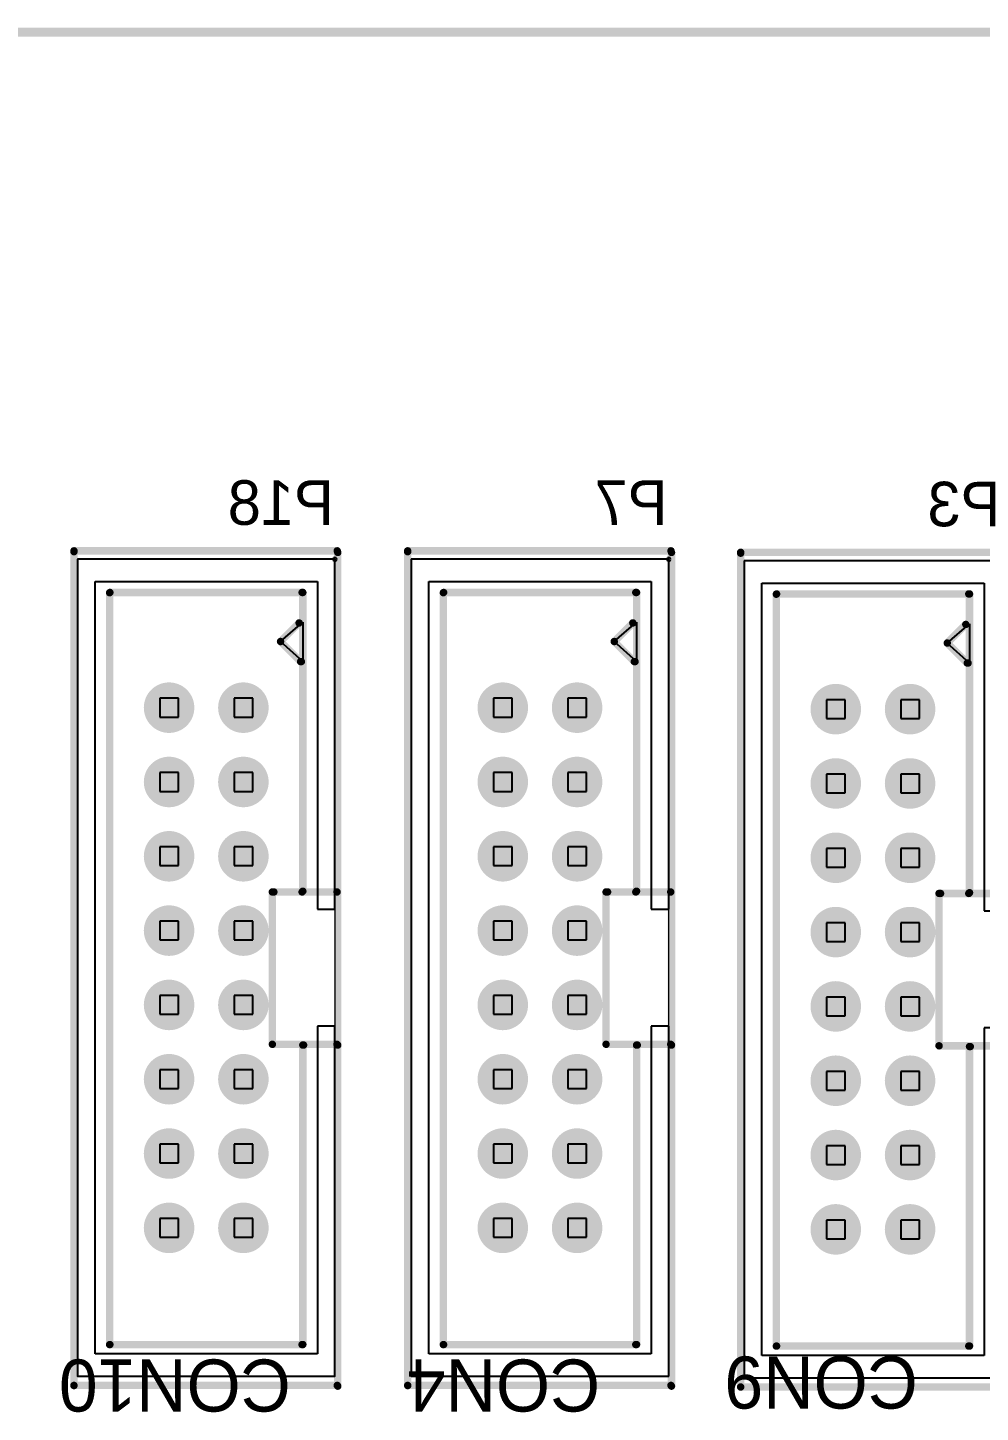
# Model space of a CAD drawing. Extents: x 11.69 to 17.18, y 4.05 to 12.26.
# Drawn here: x 13.088 to 14.37, y 10.393 to 12.256 of the extents above; entities that cross this region are included whole.
import ezdxf

# ---------------------------------------------------------------- set-up
doc = ezdxf.new("R2010")
doc.units = 0
doc.layers.get('0').update_dxf_attribs({"linetype": 'CONTINUOUS'})
for name, color, linetype in [('BOTTOMLAYER', 5, 'CONTINUOUS'), ('BOTTOMOVERLAY', 54, 'CONTINUOUS'), ('BOTTOMSOLDER', 6, 'CONTINUOUS'), ('MECHANICAL1', 6, 'CONTINUOUS'), ('MECHANICAL15', 56, 'CONTINUOUS'), ('MECHANICAL2', 216, 'CONTINUOUS'), ('MECHANICAL6', 56, 'CONTINUOUS'), ('MECHANICAL8', 56, 'CONTINUOUS'), ('MECHANICAL9', 56, 'CONTINUOUS'), ('MULTILAYER', 9, 'CONTINUOUS'), ('TOPLAYER', 1, 'CONTINUOUS'), ('TOPSOLDER', 216, 'CONTINUOUS')]:
    doc.layers.add(name, color=color, linetype=linetype)

# ---------------------------------------------------------------- blocks, each defined once
blk = doc.blocks.new('IDC_TH_16P_P2_54_C3406_B_3')
at = {"layer": 'BOTTOMLAYER', "const_width": 0.03}
for points in [[(-0.365, 0.05, 1), (-0.335, 0.05, 1)], [(-0.265, 0.05, 1), (-0.235, 0.05, 1)], [(-0.165, 0.05, 1), (-0.135, 0.05, 1)], [(-0.065, 0.05, 1), (-0.035, 0.05, 1)], [(0.035, 0.05, 1), (0.065, 0.05, 1)], [(0.135, 0.05, 1), (0.165, 0.05, 1)], [(0.235, 0.05, 1), (0.265, 0.05, 1)], [(0.335, 0.05, 1), (0.365, 0.05, 1)], [(-0.365, -0.05, 1), (-0.335, -0.05, 1)], [(-0.265, -0.05, 1), (-0.235, -0.05, 1)], [(-0.165, -0.05, 1), (-0.135, -0.05, 1)], [(-0.065, -0.05, 1), (-0.035, -0.05, 1)], [(0.035, -0.05, 1), (0.065, -0.05, 1)], [(0.135, -0.05, 1), (0.165, -0.05, 1)], [(0.235, -0.05, 1), (0.265, -0.05, 1)], [(0.335, -0.05, 1), (0.365, -0.05, 1)]]:
    blk.add_lwpolyline(points, format="xyb", close=True, dxfattribs=at)
at = {"layer": 'BOTTOMOVERLAY', "const_width": 0.01}
for points in [[(-0.561, -0.178), (-0.561, 0.17633)], [(0.56299, 0.177), (-0.5589, 0.177)], [(-0.102, 0.091), (-0.102, 0.176)], [(0.103, 0.176), (0.104, 0.177)], [(0.103, 0.089), (0.103, 0.176)], [(0.562, -0.178), (0.562, 0.17633)], [(-0.103, 0.13), (-0.505, 0.13)], [(-0.505, -0.12966), (-0.505, 0.129)], [(-0.439, 0.1), (-0.412, 0.127)], [(-0.412, 0.127), (-0.412, 0.128)], [(-0.102, 0.129), (-0.103, 0.13)], [(0.104, 0.13), (0.104, 0.131)], [(0.507, 0.13), (0.104, 0.13)], [(0.507, -0.12966), (0.507, 0.129)], [(-0.439, 0.1), (-0.464, 0.125)], [(0.103, 0.089), (-0.102, 0.089)], [(0.50709, -0.13), (-0.50466, -0.13)], [(0.5622, -0.178), (-0.5599, -0.178)]]:
    blk.add_lwpolyline(points, dxfattribs=at)
at = {"layer": 'BOTTOMOVERLAY', "const_width": 0.005}
for points in [[(-0.5635, 0.17633, 1), (-0.5585, 0.17633, 1)], [(-0.5614, 0.177, 1), (-0.5564, 0.177, 1)], [(-0.1045, 0.176, 1), (-0.0995, 0.176, 1)], [(0.1005, 0.176, 1), (0.1055, 0.176, 1)], [(0.1005, 0.176, 1), (0.1055, 0.176, 1)], [(0.1015, 0.177, 1), (0.1065, 0.177, 1)], [(0.5595, 0.17633, 1), (0.5645, 0.17633, 1)], [(0.56049, 0.177, 1), (0.56549, 0.177, 1)], [(-0.5075, 0.13, 1), (-0.5025, 0.13, 1)], [(-0.5075, 0.129, 1), (-0.5025, 0.129, 1)], [(-0.4145, 0.128, 1), (-0.4095, 0.128, 1)], [(-0.4145, 0.127, 1), (-0.4095, 0.127, 1)], [(-0.4145, 0.127, 1), (-0.4095, 0.127, 1)], [(-0.1055, 0.13, 1), (-0.1005, 0.13, 1)], [(-0.1055, 0.13, 1), (-0.1005, 0.13, 1)], [(-0.1045, 0.129, 1), (-0.0995, 0.129, 1)], [(0.1015, 0.131, 1), (0.1065, 0.131, 1)], [(0.1015, 0.13, 1), (0.1065, 0.13, 1)], [(0.1015, 0.13, 1), (0.1065, 0.13, 1)], [(0.5045, 0.13, 1), (0.5095, 0.13, 1)], [(0.5045, 0.129, 1), (0.5095, 0.129, 1)], [(-0.4665, 0.125, 1), (-0.4615, 0.125, 1)], [(-0.4415, 0.1, 1), (-0.4365, 0.1, 1)], [(-0.4415, 0.1, 1), (-0.4365, 0.1, 1)], [(-0.1045, 0.091, 1), (-0.0995, 0.091, 1)], [(-0.1045, 0.089, 1), (-0.0995, 0.089, 1)], [(0.1005, 0.089, 1), (0.1055, 0.089, 1)], [(0.1005, 0.089, 1), (0.1055, 0.089, 1)], [(-0.5075, -0.12966, 1), (-0.5025, -0.12966, 1)], [(-0.50716, -0.13, 1), (-0.50216, -0.13, 1)], [(0.5045, -0.12966, 1), (0.5095, -0.12966, 1)], [(0.50459, -0.13, 1), (0.50959, -0.13, 1)], [(-0.5635, -0.178, 1), (-0.5585, -0.178, 1)], [(-0.5624, -0.178, 1), (-0.5574, -0.178, 1)], [(0.5595, -0.178, 1), (0.5645, -0.178, 1)], [(0.5597, -0.178, 1), (0.5647, -0.178, 1)]]:
    blk.add_lwpolyline(points, format="xyb", close=True, dxfattribs=at)
at = {"layer": 'BOTTOMSOLDER', "const_width": 0.034}
for points in [[(-0.367, 0.05, 1), (-0.333, 0.05, 1)], [(-0.267, 0.05, 1), (-0.233, 0.05, 1)], [(-0.167, 0.05, 1), (-0.133, 0.05, 1)], [(-0.067, 0.05, 1), (-0.033, 0.05, 1)], [(0.033, 0.05, 1), (0.067, 0.05, 1)], [(0.133, 0.05, 1), (0.167, 0.05, 1)], [(0.233, 0.05, 1), (0.267, 0.05, 1)], [(0.333, 0.05, 1), (0.367, 0.05, 1)], [(-0.367, -0.05, 1), (-0.333, -0.05, 1)], [(-0.267, -0.05, 1), (-0.233, -0.05, 1)], [(-0.167, -0.05, 1), (-0.133, -0.05, 1)], [(-0.067, -0.05, 1), (-0.033, -0.05, 1)], [(0.033, -0.05, 1), (0.067, -0.05, 1)], [(0.133, -0.05, 1), (0.167, -0.05, 1)], [(0.233, -0.05, 1), (0.267, -0.05, 1)], [(0.333, -0.05, 1), (0.367, -0.05, 1)]]:
    blk.add_lwpolyline(points, format="xyb", close=True, dxfattribs=at)
at = {"layer": 'MECHANICAL2'}
for p, q in [((-0.07874, 0.173228), (-0.549605, 0.173228)), ((-0.549605, 0.173228), (-0.549605, -0.173228)), ((-0.07874, 0.149606), (-0.07874, 0.173228)), ((0.549605, 0.173228), (0.07874, 0.173228)), ((0.07874, 0.173228), (0.07874, 0.149606)), ((0.549605, -0.173228), (0.549605, 0.173228)), ((-0.519685, -0.149606), (-0.519685, 0.149606)), ((-0.519685, 0.149606), (-0.07874, 0.149606)), ((0.07874, 0.149606), (0.519685, 0.149606)), ((0.519685, 0.149606), (0.519685, -0.149606)), ((-0.439, 0.1), (-0.465, 0.13)), ((-0.465, 0.13), (-0.412, 0.13)), ((-0.412, 0.13), (-0.439, 0.1)), ((0.519685, -0.149606), (-0.519685, -0.149606)), ((-0.549605, -0.173228), (0.549605, -0.173228))]:
    blk.add_line(p, q, dxfattribs=at)
at = {"layer": 'MECHANICAL6', "const_width": 0.002}
for points in [[(0.549607, 0.173229), (-0.549606, 0.173229)], [(-0.549606, -0.173228), (-0.549606, 0.173229)], [(0.549607, -0.173228), (0.549607, 0.173229)], [(0.549607, -0.173228), (-0.549606, -0.173228)]]:
    blk.add_lwpolyline(points, dxfattribs=at)
at = {"layer": 'MECHANICAL6', "const_width": 0.001}
for points in [[(-0.550106, 0.173229, 1), (-0.549106, 0.173229, 1)], [(-0.550106, 0.173229, 1), (-0.549106, 0.173229, 1)], [(0.549107, 0.173229, 1), (0.550107, 0.173229, 1)], [(0.549107, 0.173229, 1), (0.550107, 0.173229, 1)], [(-0.550106, -0.173228, 1), (-0.549106, -0.173228, 1)], [(-0.550106, -0.173228, 1), (-0.549106, -0.173228, 1)], [(0.549107, -0.173228, 1), (0.550107, -0.173228, 1)], [(0.549107, -0.173228, 1), (0.550107, -0.173228, 1)]]:
    blk.add_lwpolyline(points, format="xyb", close=True, dxfattribs=at)
at = {"layer": 'MECHANICAL8'}
for p, q in [((-0.551417, 0.175037), (-0.552165, 0.17323)), ((-0.552165, 0.17323), (-0.552165, 0.17323)), ((-0.552165, 0.17323), (-0.551417, 0.171423)), ((-0.54961, 0.175786), (-0.551417, 0.175037)), ((-0.551417, 0.171423), (-0.54961, 0.170675)), ((-0.547803, 0.175037), (-0.54961, 0.175786)), ((-0.54961, 0.170675), (-0.547803, 0.171423)), ((-0.547054, 0.17323), (-0.547803, 0.175037)), ((-0.547803, 0.171423), (-0.547054, 0.17323)), ((-0.547054, 0.17323), (-0.547054, 0.17323))]:
    blk.add_line(p, q, dxfattribs=at)
at = {"layer": 'MECHANICAL9'}
for p, q in [((-0.362598, 0.062598), (-0.362598, 0.037402)), ((-0.337402, 0.062598), (-0.362598, 0.062598)), ((-0.337402, 0.037402), (-0.337402, 0.062598)), ((-0.262598, 0.062598), (-0.262598, 0.037402)), ((-0.237402, 0.062598), (-0.262598, 0.062598)), ((-0.237402, 0.037402), (-0.237402, 0.062598)), ((-0.162598, 0.062598), (-0.162598, 0.037402)), ((-0.137402, 0.062598), (-0.162598, 0.062598)), ((-0.137402, 0.037402), (-0.137402, 0.062598)), ((-0.062598, 0.062598), (-0.062598, 0.037402)), ((-0.037402, 0.062598), (-0.062598, 0.062598)), ((-0.037402, 0.037402), (-0.037402, 0.062598)), ((0.037402, 0.062598), (0.037402, 0.037402)), ((0.062598, 0.062598), (0.037402, 0.062598)), ((0.062598, 0.037402), (0.062598, 0.062598)), ((0.137402, 0.062598), (0.137402, 0.037402)), ((0.162598, 0.062598), (0.137402, 0.062598)), ((0.162598, 0.037402), (0.162598, 0.062598)), ((0.237402, 0.062598), (0.237402, 0.037402)), ((0.262598, 0.062598), (0.237402, 0.062598)), ((0.262598, 0.037402), (0.262598, 0.062598)), ((0.337402, 0.062598), (0.337402, 0.037402)), ((0.362598, 0.062598), (0.337402, 0.062598)), ((0.362598, 0.037402), (0.362598, 0.062598)), ((-0.362598, 0.037402), (-0.337402, 0.037402)), ((-0.262598, 0.037402), (-0.237402, 0.037402)), ((-0.162598, 0.037402), (-0.137402, 0.037402)), ((-0.062598, 0.037402), (-0.037402, 0.037402)), ((0.037402, 0.037402), (0.062598, 0.037402)), ((0.137402, 0.037402), (0.162598, 0.037402)), ((0.237402, 0.037402), (0.262598, 0.037402)), ((0.337402, 0.037402), (0.362598, 0.037402)), ((-0.362598, -0.037402), (-0.362598, -0.062598)), ((-0.337402, -0.037402), (-0.362598, -0.037402)), ((-0.337402, -0.062598), (-0.337402, -0.037402)), ((-0.262598, -0.037402), (-0.262598, -0.062598)), ((-0.237402, -0.037402), (-0.262598, -0.037402)), ((-0.237402, -0.062598), (-0.237402, -0.037402)), ((-0.162598, -0.037402), (-0.162598, -0.062598)), ((-0.137402, -0.037402), (-0.162598, -0.037402)), ((-0.137402, -0.062598), (-0.137402, -0.037402)), ((-0.062598, -0.037402), (-0.062598, -0.062598)), ((-0.037402, -0.037402), (-0.062598, -0.037402)), ((-0.037402, -0.062598), (-0.037402, -0.037402)), ((0.037402, -0.037402), (0.037402, -0.062598)), ((0.062598, -0.037402), (0.037402, -0.037402)), ((0.062598, -0.062598), (0.062598, -0.037402)), ((0.137402, -0.037402), (0.137402, -0.062598)), ((0.162598, -0.037402), (0.137402, -0.037402)), ((0.162598, -0.062598), (0.162598, -0.037402)), ((0.237402, -0.037402), (0.237402, -0.062598)), ((0.262598, -0.037402), (0.237402, -0.037402)), ((0.262598, -0.062598), (0.262598, -0.037402)), ((0.337402, -0.037402), (0.337402, -0.062598)), ((0.362598, -0.037402), (0.337402, -0.037402)), ((0.362598, -0.062598), (0.362598, -0.037402)), ((-0.362598, -0.062598), (-0.337402, -0.062598)), ((-0.262598, -0.062598), (-0.237402, -0.062598)), ((-0.162598, -0.062598), (-0.137402, -0.062598)), ((-0.062598, -0.062598), (-0.037402, -0.062598)), ((0.037402, -0.062598), (0.062598, -0.062598)), ((0.137402, -0.062598), (0.162598, -0.062598)), ((0.237402, -0.062598), (0.262598, -0.062598)), ((0.337402, -0.062598), (0.362598, -0.062598))]:
    blk.add_line(p, q, dxfattribs=at)
at = {"layer": 'MULTILAYER', "const_width": 0.03}
for points in [[(-0.365, 0.05, 1), (-0.335, 0.05, 1)], [(-0.265, 0.05, 1), (-0.235, 0.05, 1)], [(-0.165, 0.05, 1), (-0.135, 0.05, 1)], [(-0.065, 0.05, 1), (-0.035, 0.05, 1)], [(0.035, 0.05, 1), (0.065, 0.05, 1)], [(0.135, 0.05, 1), (0.165, 0.05, 1)], [(0.235, 0.05, 1), (0.265, 0.05, 1)], [(0.335, 0.05, 1), (0.365, 0.05, 1)], [(-0.365, -0.05, 1), (-0.335, -0.05, 1)], [(-0.265, -0.05, 1), (-0.235, -0.05, 1)], [(-0.165, -0.05, 1), (-0.135, -0.05, 1)], [(-0.065, -0.05, 1), (-0.035, -0.05, 1)], [(0.035, -0.05, 1), (0.065, -0.05, 1)], [(0.135, -0.05, 1), (0.165, -0.05, 1)], [(0.235, -0.05, 1), (0.265, -0.05, 1)], [(0.335, -0.05, 1), (0.365, -0.05, 1)]]:
    blk.add_lwpolyline(points, format="xyb", close=True, dxfattribs=at)
at = {"layer": 'TOPLAYER', "const_width": 0.03}
for points in [[(-0.365, 0.05, 1), (-0.335, 0.05, 1)], [(-0.265, 0.05, 1), (-0.235, 0.05, 1)], [(-0.165, 0.05, 1), (-0.135, 0.05, 1)], [(-0.065, 0.05, 1), (-0.035, 0.05, 1)], [(0.035, 0.05, 1), (0.065, 0.05, 1)], [(0.135, 0.05, 1), (0.165, 0.05, 1)], [(0.235, 0.05, 1), (0.265, 0.05, 1)], [(0.335, 0.05, 1), (0.365, 0.05, 1)], [(-0.365, -0.05, 1), (-0.335, -0.05, 1)], [(-0.265, -0.05, 1), (-0.235, -0.05, 1)], [(-0.165, -0.05, 1), (-0.135, -0.05, 1)], [(-0.065, -0.05, 1), (-0.035, -0.05, 1)], [(0.035, -0.05, 1), (0.065, -0.05, 1)], [(0.135, -0.05, 1), (0.165, -0.05, 1)], [(0.235, -0.05, 1), (0.265, -0.05, 1)], [(0.335, -0.05, 1), (0.365, -0.05, 1)]]:
    blk.add_lwpolyline(points, format="xyb", close=True, dxfattribs=at)
at = {"layer": 'TOPSOLDER', "const_width": 0.034}
for points in [[(-0.367, 0.05, 1), (-0.333, 0.05, 1)], [(-0.267, 0.05, 1), (-0.233, 0.05, 1)], [(-0.167, 0.05, 1), (-0.133, 0.05, 1)], [(-0.067, 0.05, 1), (-0.033, 0.05, 1)], [(0.033, 0.05, 1), (0.067, 0.05, 1)], [(0.133, 0.05, 1), (0.167, 0.05, 1)], [(0.233, 0.05, 1), (0.267, 0.05, 1)], [(0.333, 0.05, 1), (0.367, 0.05, 1)], [(-0.367, -0.05, 1), (-0.333, -0.05, 1)], [(-0.267, -0.05, 1), (-0.233, -0.05, 1)], [(-0.167, -0.05, 1), (-0.133, -0.05, 1)], [(-0.067, -0.05, 1), (-0.033, -0.05, 1)], [(0.033, -0.05, 1), (0.067, -0.05, 1)], [(0.133, -0.05, 1), (0.167, -0.05, 1)], [(0.233, -0.05, 1), (0.267, -0.05, 1)], [(0.333, -0.05, 1), (0.367, -0.05, 1)]]:
    blk.add_lwpolyline(points, format="xyb", close=True, dxfattribs=at)
blk = doc.blocks.new('IDC_TH_16P_P2_54_C3406_B_7')
at = {"layer": 'BOTTOMLAYER', "const_width": 0.03}
for points in [[(-0.365, 0.05, 1), (-0.335, 0.05, 1)], [(-0.265, 0.05, 1), (-0.235, 0.05, 1)], [(-0.165, 0.05, 1), (-0.135, 0.05, 1)], [(-0.065, 0.05, 1), (-0.035, 0.05, 1)], [(0.035, 0.05, 1), (0.065, 0.05, 1)], [(0.135, 0.05, 1), (0.165, 0.05, 1)], [(0.235, 0.05, 1), (0.265, 0.05, 1)], [(0.335, 0.05, 1), (0.365, 0.05, 1)], [(-0.365, -0.05, 1), (-0.335, -0.05, 1)], [(-0.265, -0.05, 1), (-0.235, -0.05, 1)], [(-0.165, -0.05, 1), (-0.135, -0.05, 1)], [(-0.065, -0.05, 1), (-0.035, -0.05, 1)], [(0.035, -0.05, 1), (0.065, -0.05, 1)], [(0.135, -0.05, 1), (0.165, -0.05, 1)], [(0.235, -0.05, 1), (0.265, -0.05, 1)], [(0.335, -0.05, 1), (0.365, -0.05, 1)]]:
    blk.add_lwpolyline(points, format="xyb", close=True, dxfattribs=at)
at = {"layer": 'BOTTOMOVERLAY', "const_width": 0.01}
for points in [[(-0.561, -0.178), (-0.561, 0.17633)], [(0.56299, 0.177), (-0.5589, 0.177)], [(-0.102, 0.091), (-0.102, 0.176)], [(0.103, 0.176), (0.104, 0.177)], [(0.103, 0.089), (0.103, 0.176)], [(0.562, -0.178), (0.562, 0.17633)], [(-0.103, 0.13), (-0.505, 0.13)], [(-0.505, -0.12966), (-0.505, 0.129)], [(-0.439, 0.1), (-0.412, 0.127)], [(-0.412, 0.127), (-0.412, 0.128)], [(-0.102, 0.129), (-0.103, 0.13)], [(0.104, 0.13), (0.104, 0.131)], [(0.507, 0.13), (0.104, 0.13)], [(0.507, -0.12966), (0.507, 0.129)], [(-0.439, 0.1), (-0.464, 0.125)], [(0.103, 0.089), (-0.102, 0.089)], [(0.50709, -0.13), (-0.50466, -0.13)], [(0.5622, -0.178), (-0.5599, -0.178)]]:
    blk.add_lwpolyline(points, dxfattribs=at)
at = {"layer": 'BOTTOMOVERLAY', "const_width": 0.005}
for points in [[(-0.5635, 0.17633, 1), (-0.5585, 0.17633, 1)], [(-0.5614, 0.177, 1), (-0.5564, 0.177, 1)], [(-0.1045, 0.176, 1), (-0.0995, 0.176, 1)], [(0.1005, 0.176, 1), (0.1055, 0.176, 1)], [(0.1005, 0.176, 1), (0.1055, 0.176, 1)], [(0.1015, 0.177, 1), (0.1065, 0.177, 1)], [(0.5595, 0.17633, 1), (0.5645, 0.17633, 1)], [(0.56049, 0.177, 1), (0.56549, 0.177, 1)], [(-0.5075, 0.13, 1), (-0.5025, 0.13, 1)], [(-0.5075, 0.129, 1), (-0.5025, 0.129, 1)], [(-0.4145, 0.128, 1), (-0.4095, 0.128, 1)], [(-0.4145, 0.127, 1), (-0.4095, 0.127, 1)], [(-0.4145, 0.127, 1), (-0.4095, 0.127, 1)], [(-0.1055, 0.13, 1), (-0.1005, 0.13, 1)], [(-0.1055, 0.13, 1), (-0.1005, 0.13, 1)], [(-0.1045, 0.129, 1), (-0.0995, 0.129, 1)], [(0.1015, 0.131, 1), (0.1065, 0.131, 1)], [(0.1015, 0.13, 1), (0.1065, 0.13, 1)], [(0.1015, 0.13, 1), (0.1065, 0.13, 1)], [(0.5045, 0.13, 1), (0.5095, 0.13, 1)], [(0.5045, 0.129, 1), (0.5095, 0.129, 1)], [(-0.4665, 0.125, 1), (-0.4615, 0.125, 1)], [(-0.4415, 0.1, 1), (-0.4365, 0.1, 1)], [(-0.4415, 0.1, 1), (-0.4365, 0.1, 1)], [(-0.1045, 0.091, 1), (-0.0995, 0.091, 1)], [(-0.1045, 0.089, 1), (-0.0995, 0.089, 1)], [(0.1005, 0.089, 1), (0.1055, 0.089, 1)], [(0.1005, 0.089, 1), (0.1055, 0.089, 1)], [(-0.5075, -0.12966, 1), (-0.5025, -0.12966, 1)], [(-0.50716, -0.13, 1), (-0.50216, -0.13, 1)], [(0.5045, -0.12966, 1), (0.5095, -0.12966, 1)], [(0.50459, -0.13, 1), (0.50959, -0.13, 1)], [(-0.5635, -0.178, 1), (-0.5585, -0.178, 1)], [(-0.5624, -0.178, 1), (-0.5574, -0.178, 1)], [(0.5595, -0.178, 1), (0.5645, -0.178, 1)], [(0.5597, -0.178, 1), (0.5647, -0.178, 1)]]:
    blk.add_lwpolyline(points, format="xyb", close=True, dxfattribs=at)
at = {"layer": 'BOTTOMSOLDER', "const_width": 0.034}
for points in [[(-0.367, 0.05, 1), (-0.333, 0.05, 1)], [(-0.267, 0.05, 1), (-0.233, 0.05, 1)], [(-0.167, 0.05, 1), (-0.133, 0.05, 1)], [(-0.067, 0.05, 1), (-0.033, 0.05, 1)], [(0.033, 0.05, 1), (0.067, 0.05, 1)], [(0.133, 0.05, 1), (0.167, 0.05, 1)], [(0.233, 0.05, 1), (0.267, 0.05, 1)], [(0.333, 0.05, 1), (0.367, 0.05, 1)], [(-0.367, -0.05, 1), (-0.333, -0.05, 1)], [(-0.267, -0.05, 1), (-0.233, -0.05, 1)], [(-0.167, -0.05, 1), (-0.133, -0.05, 1)], [(-0.067, -0.05, 1), (-0.033, -0.05, 1)], [(0.033, -0.05, 1), (0.067, -0.05, 1)], [(0.133, -0.05, 1), (0.167, -0.05, 1)], [(0.233, -0.05, 1), (0.267, -0.05, 1)], [(0.333, -0.05, 1), (0.367, -0.05, 1)]]:
    blk.add_lwpolyline(points, format="xyb", close=True, dxfattribs=at)
at = {"layer": 'MECHANICAL2'}
for p, q in [((-0.07874, 0.173228), (-0.549605, 0.173228)), ((-0.549605, 0.173228), (-0.549605, -0.173228)), ((-0.07874, 0.149606), (-0.07874, 0.173228)), ((0.549605, 0.173228), (0.07874, 0.173228)), ((0.07874, 0.173228), (0.07874, 0.149606)), ((0.549605, -0.173228), (0.549605, 0.173228)), ((-0.519685, -0.149606), (-0.519685, 0.149606)), ((-0.519685, 0.149606), (-0.07874, 0.149606)), ((0.07874, 0.149606), (0.519685, 0.149606)), ((0.519685, 0.149606), (0.519685, -0.149606)), ((-0.439, 0.1), (-0.465, 0.13)), ((-0.465, 0.13), (-0.412, 0.13)), ((-0.412, 0.13), (-0.439, 0.1)), ((0.519685, -0.149606), (-0.519685, -0.149606)), ((-0.549605, -0.173228), (0.549605, -0.173228))]:
    blk.add_line(p, q, dxfattribs=at)
at = {"layer": 'MECHANICAL6', "const_width": 0.002}
for points in [[(0.549607, 0.173229), (-0.549606, 0.173229)], [(-0.549606, -0.173228), (-0.549606, 0.173229)], [(0.549607, -0.173228), (0.549607, 0.173229)], [(0.549607, -0.173228), (-0.549606, -0.173228)]]:
    blk.add_lwpolyline(points, dxfattribs=at)
at = {"layer": 'MECHANICAL6', "const_width": 0.001}
for points in [[(-0.550106, 0.173229, 1), (-0.549106, 0.173229, 1)], [(-0.550106, 0.173229, 1), (-0.549106, 0.173229, 1)], [(0.549107, 0.173229, 1), (0.550107, 0.173229, 1)], [(0.549107, 0.173229, 1), (0.550107, 0.173229, 1)], [(-0.550106, -0.173228, 1), (-0.549106, -0.173228, 1)], [(-0.550106, -0.173228, 1), (-0.549106, -0.173228, 1)], [(0.549107, -0.173228, 1), (0.550107, -0.173228, 1)], [(0.549107, -0.173228, 1), (0.550107, -0.173228, 1)]]:
    blk.add_lwpolyline(points, format="xyb", close=True, dxfattribs=at)
at = {"layer": 'MECHANICAL8'}
for p, q in [((-0.551417, 0.175037), (-0.552165, 0.17323)), ((-0.552165, 0.17323), (-0.552165, 0.17323)), ((-0.552165, 0.17323), (-0.551417, 0.171423)), ((-0.54961, 0.175786), (-0.551417, 0.175037)), ((-0.551417, 0.171423), (-0.54961, 0.170675)), ((-0.547803, 0.175037), (-0.54961, 0.175786)), ((-0.54961, 0.170675), (-0.547803, 0.171423)), ((-0.547054, 0.17323), (-0.547803, 0.175037)), ((-0.547803, 0.171423), (-0.547054, 0.17323)), ((-0.547054, 0.17323), (-0.547054, 0.17323))]:
    blk.add_line(p, q, dxfattribs=at)
at = {"layer": 'MECHANICAL9'}
for p, q in [((-0.362598, 0.062598), (-0.362598, 0.037402)), ((-0.337402, 0.062598), (-0.362598, 0.062598)), ((-0.337402, 0.037402), (-0.337402, 0.062598)), ((-0.262598, 0.062598), (-0.262598, 0.037402)), ((-0.237402, 0.062598), (-0.262598, 0.062598)), ((-0.237402, 0.037402), (-0.237402, 0.062598)), ((-0.162598, 0.062598), (-0.162598, 0.037402)), ((-0.137402, 0.062598), (-0.162598, 0.062598)), ((-0.137402, 0.037402), (-0.137402, 0.062598)), ((-0.062598, 0.062598), (-0.062598, 0.037402)), ((-0.037402, 0.062598), (-0.062598, 0.062598)), ((-0.037402, 0.037402), (-0.037402, 0.062598)), ((0.037402, 0.062598), (0.037402, 0.037402)), ((0.062598, 0.062598), (0.037402, 0.062598)), ((0.062598, 0.037402), (0.062598, 0.062598)), ((0.137402, 0.062598), (0.137402, 0.037402)), ((0.162598, 0.062598), (0.137402, 0.062598)), ((0.162598, 0.037402), (0.162598, 0.062598)), ((0.237402, 0.062598), (0.237402, 0.037402)), ((0.262598, 0.062598), (0.237402, 0.062598)), ((0.262598, 0.037402), (0.262598, 0.062598)), ((0.337402, 0.062598), (0.337402, 0.037402)), ((0.362598, 0.062598), (0.337402, 0.062598)), ((0.362598, 0.037402), (0.362598, 0.062598)), ((-0.362598, 0.037402), (-0.337402, 0.037402)), ((-0.262598, 0.037402), (-0.237402, 0.037402)), ((-0.162598, 0.037402), (-0.137402, 0.037402)), ((-0.062598, 0.037402), (-0.037402, 0.037402)), ((0.037402, 0.037402), (0.062598, 0.037402)), ((0.137402, 0.037402), (0.162598, 0.037402)), ((0.237402, 0.037402), (0.262598, 0.037402)), ((0.337402, 0.037402), (0.362598, 0.037402)), ((-0.362598, -0.037402), (-0.362598, -0.062598)), ((-0.337402, -0.037402), (-0.362598, -0.037402)), ((-0.337402, -0.062598), (-0.337402, -0.037402)), ((-0.262598, -0.037402), (-0.262598, -0.062598)), ((-0.237402, -0.037402), (-0.262598, -0.037402)), ((-0.237402, -0.062598), (-0.237402, -0.037402)), ((-0.162598, -0.037402), (-0.162598, -0.062598)), ((-0.137402, -0.037402), (-0.162598, -0.037402)), ((-0.137402, -0.062598), (-0.137402, -0.037402)), ((-0.062598, -0.037402), (-0.062598, -0.062598)), ((-0.037402, -0.037402), (-0.062598, -0.037402)), ((-0.037402, -0.062598), (-0.037402, -0.037402)), ((0.037402, -0.037402), (0.037402, -0.062598)), ((0.062598, -0.037402), (0.037402, -0.037402)), ((0.062598, -0.062598), (0.062598, -0.037402)), ((0.137402, -0.037402), (0.137402, -0.062598)), ((0.162598, -0.037402), (0.137402, -0.037402)), ((0.162598, -0.062598), (0.162598, -0.037402)), ((0.237402, -0.037402), (0.237402, -0.062598)), ((0.262598, -0.037402), (0.237402, -0.037402)), ((0.262598, -0.062598), (0.262598, -0.037402)), ((0.337402, -0.037402), (0.337402, -0.062598)), ((0.362598, -0.037402), (0.337402, -0.037402)), ((0.362598, -0.062598), (0.362598, -0.037402)), ((-0.362598, -0.062598), (-0.337402, -0.062598)), ((-0.262598, -0.062598), (-0.237402, -0.062598)), ((-0.162598, -0.062598), (-0.137402, -0.062598)), ((-0.062598, -0.062598), (-0.037402, -0.062598)), ((0.037402, -0.062598), (0.062598, -0.062598)), ((0.137402, -0.062598), (0.162598, -0.062598)), ((0.237402, -0.062598), (0.262598, -0.062598)), ((0.337402, -0.062598), (0.362598, -0.062598))]:
    blk.add_line(p, q, dxfattribs=at)
at = {"layer": 'MULTILAYER', "const_width": 0.03}
for points in [[(-0.365, 0.05, 1), (-0.335, 0.05, 1)], [(-0.265, 0.05, 1), (-0.235, 0.05, 1)], [(-0.165, 0.05, 1), (-0.135, 0.05, 1)], [(-0.065, 0.05, 1), (-0.035, 0.05, 1)], [(0.035, 0.05, 1), (0.065, 0.05, 1)], [(0.135, 0.05, 1), (0.165, 0.05, 1)], [(0.235, 0.05, 1), (0.265, 0.05, 1)], [(0.335, 0.05, 1), (0.365, 0.05, 1)], [(-0.365, -0.05, 1), (-0.335, -0.05, 1)], [(-0.265, -0.05, 1), (-0.235, -0.05, 1)], [(-0.165, -0.05, 1), (-0.135, -0.05, 1)], [(-0.065, -0.05, 1), (-0.035, -0.05, 1)], [(0.035, -0.05, 1), (0.065, -0.05, 1)], [(0.135, -0.05, 1), (0.165, -0.05, 1)], [(0.235, -0.05, 1), (0.265, -0.05, 1)], [(0.335, -0.05, 1), (0.365, -0.05, 1)]]:
    blk.add_lwpolyline(points, format="xyb", close=True, dxfattribs=at)
at = {"layer": 'TOPLAYER', "const_width": 0.03}
for points in [[(-0.365, 0.05, 1), (-0.335, 0.05, 1)], [(-0.265, 0.05, 1), (-0.235, 0.05, 1)], [(-0.165, 0.05, 1), (-0.135, 0.05, 1)], [(-0.065, 0.05, 1), (-0.035, 0.05, 1)], [(0.035, 0.05, 1), (0.065, 0.05, 1)], [(0.135, 0.05, 1), (0.165, 0.05, 1)], [(0.235, 0.05, 1), (0.265, 0.05, 1)], [(0.335, 0.05, 1), (0.365, 0.05, 1)], [(-0.365, -0.05, 1), (-0.335, -0.05, 1)], [(-0.265, -0.05, 1), (-0.235, -0.05, 1)], [(-0.165, -0.05, 1), (-0.135, -0.05, 1)], [(-0.065, -0.05, 1), (-0.035, -0.05, 1)], [(0.035, -0.05, 1), (0.065, -0.05, 1)], [(0.135, -0.05, 1), (0.165, -0.05, 1)], [(0.235, -0.05, 1), (0.265, -0.05, 1)], [(0.335, -0.05, 1), (0.365, -0.05, 1)]]:
    blk.add_lwpolyline(points, format="xyb", close=True, dxfattribs=at)
at = {"layer": 'TOPSOLDER', "const_width": 0.034}
for points in [[(-0.367, 0.05, 1), (-0.333, 0.05, 1)], [(-0.267, 0.05, 1), (-0.233, 0.05, 1)], [(-0.167, 0.05, 1), (-0.133, 0.05, 1)], [(-0.067, 0.05, 1), (-0.033, 0.05, 1)], [(0.033, 0.05, 1), (0.067, 0.05, 1)], [(0.133, 0.05, 1), (0.167, 0.05, 1)], [(0.233, 0.05, 1), (0.267, 0.05, 1)], [(0.333, 0.05, 1), (0.367, 0.05, 1)], [(-0.367, -0.05, 1), (-0.333, -0.05, 1)], [(-0.267, -0.05, 1), (-0.233, -0.05, 1)], [(-0.167, -0.05, 1), (-0.133, -0.05, 1)], [(-0.067, -0.05, 1), (-0.033, -0.05, 1)], [(0.033, -0.05, 1), (0.067, -0.05, 1)], [(0.133, -0.05, 1), (0.167, -0.05, 1)], [(0.233, -0.05, 1), (0.267, -0.05, 1)], [(0.333, -0.05, 1), (0.367, -0.05, 1)]]:
    blk.add_lwpolyline(points, format="xyb", close=True, dxfattribs=at)
blk = doc.blocks.new('IDC_TH_16P_P2_54_C3406_B17')
at = {"layer": 'BOTTOMLAYER', "const_width": 0.03}
for points in [[(-0.365, 0.05, 1), (-0.335, 0.05, 1)], [(-0.265, 0.05, 1), (-0.235, 0.05, 1)], [(-0.165, 0.05, 1), (-0.135, 0.05, 1)], [(-0.065, 0.05, 1), (-0.035, 0.05, 1)], [(0.035, 0.05, 1), (0.065, 0.05, 1)], [(0.135, 0.05, 1), (0.165, 0.05, 1)], [(0.235, 0.05, 1), (0.265, 0.05, 1)], [(0.335, 0.05, 1), (0.365, 0.05, 1)], [(-0.365, -0.05, 1), (-0.335, -0.05, 1)], [(-0.265, -0.05, 1), (-0.235, -0.05, 1)], [(-0.165, -0.05, 1), (-0.135, -0.05, 1)], [(-0.065, -0.05, 1), (-0.035, -0.05, 1)], [(0.035, -0.05, 1), (0.065, -0.05, 1)], [(0.135, -0.05, 1), (0.165, -0.05, 1)], [(0.235, -0.05, 1), (0.265, -0.05, 1)], [(0.335, -0.05, 1), (0.365, -0.05, 1)]]:
    blk.add_lwpolyline(points, format="xyb", close=True, dxfattribs=at)
at = {"layer": 'BOTTOMOVERLAY', "const_width": 0.01}
for points in [[(-0.561, -0.178), (-0.561, 0.17633)], [(0.56299, 0.177), (-0.5589, 0.177)], [(-0.102, 0.091), (-0.102, 0.176)], [(0.103, 0.176), (0.104, 0.177)], [(0.103, 0.089), (0.103, 0.176)], [(0.562, -0.178), (0.562, 0.17633)], [(-0.103, 0.13), (-0.505, 0.13)], [(-0.505, -0.12966), (-0.505, 0.129)], [(-0.439, 0.1), (-0.412, 0.127)], [(-0.412, 0.127), (-0.412, 0.128)], [(-0.102, 0.129), (-0.103, 0.13)], [(0.104, 0.13), (0.104, 0.131)], [(0.507, 0.13), (0.104, 0.13)], [(0.507, -0.12966), (0.507, 0.129)], [(-0.439, 0.1), (-0.464, 0.125)], [(0.103, 0.089), (-0.102, 0.089)], [(0.50709, -0.13), (-0.50466, -0.13)], [(0.5622, -0.178), (-0.5599, -0.178)]]:
    blk.add_lwpolyline(points, dxfattribs=at)
at = {"layer": 'BOTTOMOVERLAY', "const_width": 0.005}
for points in [[(-0.5635, 0.17633, 1), (-0.5585, 0.17633, 1)], [(-0.5614, 0.177, 1), (-0.5564, 0.177, 1)], [(-0.1045, 0.176, 1), (-0.0995, 0.176, 1)], [(0.1005, 0.176, 1), (0.1055, 0.176, 1)], [(0.1005, 0.176, 1), (0.1055, 0.176, 1)], [(0.1015, 0.177, 1), (0.1065, 0.177, 1)], [(0.5595, 0.17633, 1), (0.5645, 0.17633, 1)], [(0.56049, 0.177, 1), (0.56549, 0.177, 1)], [(-0.5075, 0.13, 1), (-0.5025, 0.13, 1)], [(-0.5075, 0.129, 1), (-0.5025, 0.129, 1)], [(-0.4145, 0.128, 1), (-0.4095, 0.128, 1)], [(-0.4145, 0.127, 1), (-0.4095, 0.127, 1)], [(-0.4145, 0.127, 1), (-0.4095, 0.127, 1)], [(-0.1055, 0.13, 1), (-0.1005, 0.13, 1)], [(-0.1055, 0.13, 1), (-0.1005, 0.13, 1)], [(-0.1045, 0.129, 1), (-0.0995, 0.129, 1)], [(0.1015, 0.131, 1), (0.1065, 0.131, 1)], [(0.1015, 0.13, 1), (0.1065, 0.13, 1)], [(0.1015, 0.13, 1), (0.1065, 0.13, 1)], [(0.5045, 0.13, 1), (0.5095, 0.13, 1)], [(0.5045, 0.129, 1), (0.5095, 0.129, 1)], [(-0.4665, 0.125, 1), (-0.4615, 0.125, 1)], [(-0.4415, 0.1, 1), (-0.4365, 0.1, 1)], [(-0.4415, 0.1, 1), (-0.4365, 0.1, 1)], [(-0.1045, 0.091, 1), (-0.0995, 0.091, 1)], [(-0.1045, 0.089, 1), (-0.0995, 0.089, 1)], [(0.1005, 0.089, 1), (0.1055, 0.089, 1)], [(0.1005, 0.089, 1), (0.1055, 0.089, 1)], [(-0.5075, -0.12966, 1), (-0.5025, -0.12966, 1)], [(-0.50716, -0.13, 1), (-0.50216, -0.13, 1)], [(0.5045, -0.12966, 1), (0.5095, -0.12966, 1)], [(0.50459, -0.13, 1), (0.50959, -0.13, 1)], [(-0.5635, -0.178, 1), (-0.5585, -0.178, 1)], [(-0.5624, -0.178, 1), (-0.5574, -0.178, 1)], [(0.5595, -0.178, 1), (0.5645, -0.178, 1)], [(0.5597, -0.178, 1), (0.5647, -0.178, 1)]]:
    blk.add_lwpolyline(points, format="xyb", close=True, dxfattribs=at)
at = {"layer": 'BOTTOMSOLDER', "const_width": 0.034}
for points in [[(-0.367, 0.05, 1), (-0.333, 0.05, 1)], [(-0.267, 0.05, 1), (-0.233, 0.05, 1)], [(-0.167, 0.05, 1), (-0.133, 0.05, 1)], [(-0.067, 0.05, 1), (-0.033, 0.05, 1)], [(0.033, 0.05, 1), (0.067, 0.05, 1)], [(0.133, 0.05, 1), (0.167, 0.05, 1)], [(0.233, 0.05, 1), (0.267, 0.05, 1)], [(0.333, 0.05, 1), (0.367, 0.05, 1)], [(-0.367, -0.05, 1), (-0.333, -0.05, 1)], [(-0.267, -0.05, 1), (-0.233, -0.05, 1)], [(-0.167, -0.05, 1), (-0.133, -0.05, 1)], [(-0.067, -0.05, 1), (-0.033, -0.05, 1)], [(0.033, -0.05, 1), (0.067, -0.05, 1)], [(0.133, -0.05, 1), (0.167, -0.05, 1)], [(0.233, -0.05, 1), (0.267, -0.05, 1)], [(0.333, -0.05, 1), (0.367, -0.05, 1)]]:
    blk.add_lwpolyline(points, format="xyb", close=True, dxfattribs=at)
at = {"layer": 'MECHANICAL2'}
for p, q in [((-0.07874, 0.173228), (-0.549605, 0.173228)), ((-0.549605, 0.173228), (-0.549605, -0.173228)), ((-0.07874, 0.149606), (-0.07874, 0.173228)), ((0.549605, 0.173228), (0.07874, 0.173228)), ((0.07874, 0.173228), (0.07874, 0.149606)), ((0.549605, -0.173228), (0.549605, 0.173228)), ((-0.519685, -0.149606), (-0.519685, 0.149606)), ((-0.519685, 0.149606), (-0.07874, 0.149606)), ((0.07874, 0.149606), (0.519685, 0.149606)), ((0.519685, 0.149606), (0.519685, -0.149606)), ((-0.439, 0.1), (-0.465, 0.13)), ((-0.465, 0.13), (-0.412, 0.13)), ((-0.412, 0.13), (-0.439, 0.1)), ((0.519685, -0.149606), (-0.519685, -0.149606)), ((-0.549605, -0.173228), (0.549605, -0.173228))]:
    blk.add_line(p, q, dxfattribs=at)
at = {"layer": 'MECHANICAL6', "const_width": 0.002}
for points in [[(0.549607, 0.173229), (-0.549606, 0.173229)], [(-0.549606, -0.173228), (-0.549606, 0.173229)], [(0.549607, -0.173228), (0.549607, 0.173229)], [(0.549607, -0.173228), (-0.549606, -0.173228)]]:
    blk.add_lwpolyline(points, dxfattribs=at)
at = {"layer": 'MECHANICAL6', "const_width": 0.001}
for points in [[(-0.550106, 0.173229, 1), (-0.549106, 0.173229, 1)], [(-0.550106, 0.173229, 1), (-0.549106, 0.173229, 1)], [(0.549107, 0.173229, 1), (0.550107, 0.173229, 1)], [(0.549107, 0.173229, 1), (0.550107, 0.173229, 1)], [(-0.550106, -0.173228, 1), (-0.549106, -0.173228, 1)], [(-0.550106, -0.173228, 1), (-0.549106, -0.173228, 1)], [(0.549107, -0.173228, 1), (0.550107, -0.173228, 1)], [(0.549107, -0.173228, 1), (0.550107, -0.173228, 1)]]:
    blk.add_lwpolyline(points, format="xyb", close=True, dxfattribs=at)
at = {"layer": 'MECHANICAL8'}
for p, q in [((-0.551417, 0.175037), (-0.552165, 0.17323)), ((-0.552165, 0.17323), (-0.552165, 0.17323)), ((-0.552165, 0.17323), (-0.551417, 0.171423)), ((-0.54961, 0.175786), (-0.551417, 0.175037)), ((-0.551417, 0.171423), (-0.54961, 0.170675)), ((-0.547803, 0.175037), (-0.54961, 0.175786)), ((-0.54961, 0.170675), (-0.547803, 0.171423)), ((-0.547054, 0.17323), (-0.547803, 0.175037)), ((-0.547803, 0.171423), (-0.547054, 0.17323)), ((-0.547054, 0.17323), (-0.547054, 0.17323))]:
    blk.add_line(p, q, dxfattribs=at)
at = {"layer": 'MECHANICAL9'}
for p, q in [((-0.362598, 0.062598), (-0.362598, 0.037402)), ((-0.337402, 0.062598), (-0.362598, 0.062598)), ((-0.337402, 0.037402), (-0.337402, 0.062598)), ((-0.262598, 0.062598), (-0.262598, 0.037402)), ((-0.237402, 0.062598), (-0.262598, 0.062598)), ((-0.237402, 0.037402), (-0.237402, 0.062598)), ((-0.162598, 0.062598), (-0.162598, 0.037402)), ((-0.137402, 0.062598), (-0.162598, 0.062598)), ((-0.137402, 0.037402), (-0.137402, 0.062598)), ((-0.062598, 0.062598), (-0.062598, 0.037402)), ((-0.037402, 0.062598), (-0.062598, 0.062598)), ((-0.037402, 0.037402), (-0.037402, 0.062598)), ((0.037402, 0.062598), (0.037402, 0.037402)), ((0.062598, 0.062598), (0.037402, 0.062598)), ((0.062598, 0.037402), (0.062598, 0.062598)), ((0.137402, 0.062598), (0.137402, 0.037402)), ((0.162598, 0.062598), (0.137402, 0.062598)), ((0.162598, 0.037402), (0.162598, 0.062598)), ((0.237402, 0.062598), (0.237402, 0.037402)), ((0.262598, 0.062598), (0.237402, 0.062598)), ((0.262598, 0.037402), (0.262598, 0.062598)), ((0.337402, 0.062598), (0.337402, 0.037402)), ((0.362598, 0.062598), (0.337402, 0.062598)), ((0.362598, 0.037402), (0.362598, 0.062598)), ((-0.362598, 0.037402), (-0.337402, 0.037402)), ((-0.262598, 0.037402), (-0.237402, 0.037402)), ((-0.162598, 0.037402), (-0.137402, 0.037402)), ((-0.062598, 0.037402), (-0.037402, 0.037402)), ((0.037402, 0.037402), (0.062598, 0.037402)), ((0.137402, 0.037402), (0.162598, 0.037402)), ((0.237402, 0.037402), (0.262598, 0.037402)), ((0.337402, 0.037402), (0.362598, 0.037402)), ((-0.362598, -0.037402), (-0.362598, -0.062598)), ((-0.337402, -0.037402), (-0.362598, -0.037402)), ((-0.337402, -0.062598), (-0.337402, -0.037402)), ((-0.262598, -0.037402), (-0.262598, -0.062598)), ((-0.237402, -0.037402), (-0.262598, -0.037402)), ((-0.237402, -0.062598), (-0.237402, -0.037402)), ((-0.162598, -0.037402), (-0.162598, -0.062598)), ((-0.137402, -0.037402), (-0.162598, -0.037402)), ((-0.137402, -0.062598), (-0.137402, -0.037402)), ((-0.062598, -0.037402), (-0.062598, -0.062598)), ((-0.037402, -0.037402), (-0.062598, -0.037402)), ((-0.037402, -0.062598), (-0.037402, -0.037402)), ((0.037402, -0.037402), (0.037402, -0.062598)), ((0.062598, -0.037402), (0.037402, -0.037402)), ((0.062598, -0.062598), (0.062598, -0.037402)), ((0.137402, -0.037402), (0.137402, -0.062598)), ((0.162598, -0.037402), (0.137402, -0.037402)), ((0.162598, -0.062598), (0.162598, -0.037402)), ((0.237402, -0.037402), (0.237402, -0.062598)), ((0.262598, -0.037402), (0.237402, -0.037402)), ((0.262598, -0.062598), (0.262598, -0.037402)), ((0.337402, -0.037402), (0.337402, -0.062598)), ((0.362598, -0.037402), (0.337402, -0.037402)), ((0.362598, -0.062598), (0.362598, -0.037402)), ((-0.362598, -0.062598), (-0.337402, -0.062598)), ((-0.262598, -0.062598), (-0.237402, -0.062598)), ((-0.162598, -0.062598), (-0.137402, -0.062598)), ((-0.062598, -0.062598), (-0.037402, -0.062598)), ((0.037402, -0.062598), (0.062598, -0.062598)), ((0.137402, -0.062598), (0.162598, -0.062598)), ((0.237402, -0.062598), (0.262598, -0.062598)), ((0.337402, -0.062598), (0.362598, -0.062598))]:
    blk.add_line(p, q, dxfattribs=at)
at = {"layer": 'MULTILAYER', "const_width": 0.03}
for points in [[(-0.365, 0.05, 1), (-0.335, 0.05, 1)], [(-0.265, 0.05, 1), (-0.235, 0.05, 1)], [(-0.165, 0.05, 1), (-0.135, 0.05, 1)], [(-0.065, 0.05, 1), (-0.035, 0.05, 1)], [(0.035, 0.05, 1), (0.065, 0.05, 1)], [(0.135, 0.05, 1), (0.165, 0.05, 1)], [(0.235, 0.05, 1), (0.265, 0.05, 1)], [(0.335, 0.05, 1), (0.365, 0.05, 1)], [(-0.365, -0.05, 1), (-0.335, -0.05, 1)], [(-0.265, -0.05, 1), (-0.235, -0.05, 1)], [(-0.165, -0.05, 1), (-0.135, -0.05, 1)], [(-0.065, -0.05, 1), (-0.035, -0.05, 1)], [(0.035, -0.05, 1), (0.065, -0.05, 1)], [(0.135, -0.05, 1), (0.165, -0.05, 1)], [(0.235, -0.05, 1), (0.265, -0.05, 1)], [(0.335, -0.05, 1), (0.365, -0.05, 1)]]:
    blk.add_lwpolyline(points, format="xyb", close=True, dxfattribs=at)
at = {"layer": 'TOPLAYER', "const_width": 0.03}
for points in [[(-0.365, 0.05, 1), (-0.335, 0.05, 1)], [(-0.265, 0.05, 1), (-0.235, 0.05, 1)], [(-0.165, 0.05, 1), (-0.135, 0.05, 1)], [(-0.065, 0.05, 1), (-0.035, 0.05, 1)], [(0.035, 0.05, 1), (0.065, 0.05, 1)], [(0.135, 0.05, 1), (0.165, 0.05, 1)], [(0.235, 0.05, 1), (0.265, 0.05, 1)], [(0.335, 0.05, 1), (0.365, 0.05, 1)], [(-0.365, -0.05, 1), (-0.335, -0.05, 1)], [(-0.265, -0.05, 1), (-0.235, -0.05, 1)], [(-0.165, -0.05, 1), (-0.135, -0.05, 1)], [(-0.065, -0.05, 1), (-0.035, -0.05, 1)], [(0.035, -0.05, 1), (0.065, -0.05, 1)], [(0.135, -0.05, 1), (0.165, -0.05, 1)], [(0.235, -0.05, 1), (0.265, -0.05, 1)], [(0.335, -0.05, 1), (0.365, -0.05, 1)]]:
    blk.add_lwpolyline(points, format="xyb", close=True, dxfattribs=at)
at = {"layer": 'TOPSOLDER', "const_width": 0.034}
for points in [[(-0.367, 0.05, 1), (-0.333, 0.05, 1)], [(-0.267, 0.05, 1), (-0.233, 0.05, 1)], [(-0.167, 0.05, 1), (-0.133, 0.05, 1)], [(-0.067, 0.05, 1), (-0.033, 0.05, 1)], [(0.033, 0.05, 1), (0.067, 0.05, 1)], [(0.133, 0.05, 1), (0.167, 0.05, 1)], [(0.233, 0.05, 1), (0.267, 0.05, 1)], [(0.333, 0.05, 1), (0.367, 0.05, 1)], [(-0.367, -0.05, 1), (-0.333, -0.05, 1)], [(-0.267, -0.05, 1), (-0.233, -0.05, 1)], [(-0.167, -0.05, 1), (-0.133, -0.05, 1)], [(-0.067, -0.05, 1), (-0.033, -0.05, 1)], [(0.033, -0.05, 1), (0.067, -0.05, 1)], [(0.133, -0.05, 1), (0.167, -0.05, 1)], [(0.233, -0.05, 1), (0.267, -0.05, 1)], [(0.333, -0.05, 1), (0.367, -0.05, 1)]]:
    blk.add_lwpolyline(points, format="xyb", close=True, dxfattribs=at)

msp = doc.modelspace()

# ---------------------------------------------------------------- linework, layer by layer
at = {"layer": 'MECHANICAL1', "const_width": 0.012}
msp.add_lwpolyline([(11.756, 12.25), (17.1058, 12.25)], dxfattribs=at)

# ---------------------------------------------------------------- block references
at = {"rotation": 270}
for name, p in [('IDC_TH_16P_P2_54_C3406_B17', (13.3283, 10.991)), ('IDC_TH_16P_P2_54_C3406_B_7', (13.7774, 10.991)), ('IDC_TH_16P_P2_54_C3406_B_3', (14.2255, 10.989))]:
    msp.add_blockref(name, p, dxfattribs=at)

# ---------------------------------------------------------------- texts
at = {"layer": 'BOTTOMOVERLAY', "text_generation_flag": 2}
for s, p in [('P18', (13.5, 11.587)), ('P7', (13.949, 11.587)), ('P3', (14.397, 11.585))]:
    msp.add_text(s, height=0.06, rotation=360, dxfattribs=at).set_placement(p)
at = {"layer": 'MECHANICAL15'}
for s, p in [('CON10', (13.4422, 10.4639)), ('CON4', (13.8585, 10.4639)), ('CON9', (14.286, 10.4679))]:
    msp.add_text(s, height=0.07, rotation=180, dxfattribs=at).set_placement(p)

doc.saveas('drawing.dxf')
